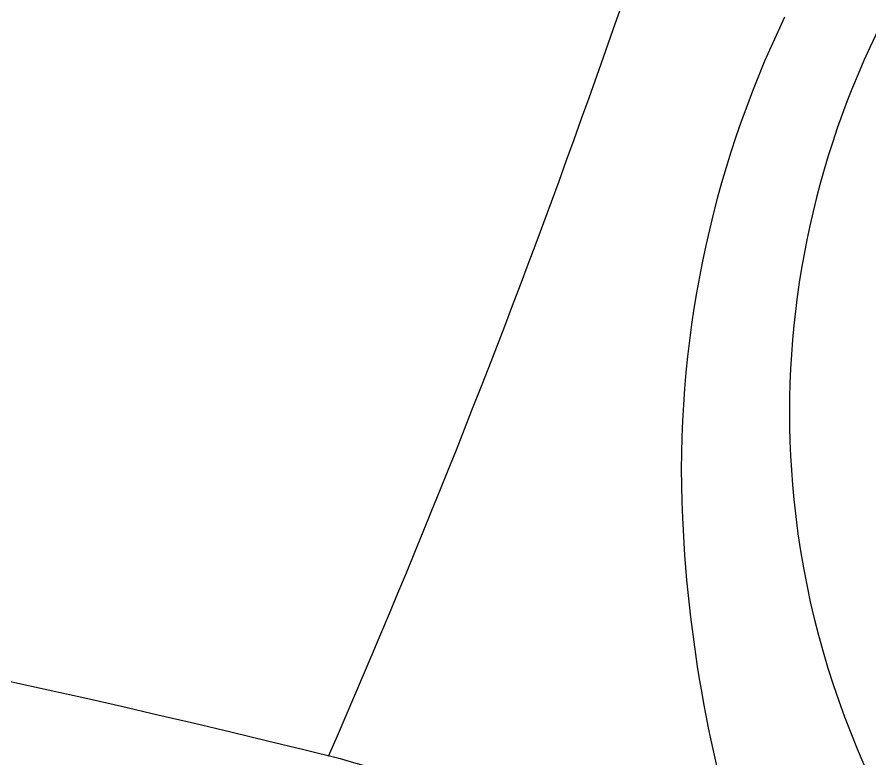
# Model space of a CAD drawing. Extents: x 1075 to 1144, y 510 to 635.
# Drawn here: x 1101.023 to 1104.117, y 555.911 to 558.602 of the extents above; entities that cross this region are included whole.
import ezdxf

# ---------------------------------------------------------------- set-up
doc = ezdxf.new("R2010")
doc.units = 0
doc.header["$MEASUREMENT"] = 0
doc.layers.add('1', color=4, linetype='Continuous')

# ---------------------------------------------------------------- blocks, each defined once
blk = doc.blocks.new('19 HS TX')
at = {"layer": '1', "linetype": 'Continuous'}
blk.add_arc((11.4894, 55.8223), 56.9924, 278.00767, 351.99168, dxfattribs=at)
at = {"layer": '1', "color": 2, "linetype": 'Continuous'}
for centre, radius, start, end in [((-7.5551, 50.957), 37.0426, 340.37505, 353.3503), ((52.3338, 27.5789), 26.4319, 138.37816, 155.1216), ((31.2112, 37.3741), 3.1486, 155.1216, 185.7438), ((-7.8684, 51.0687), 37.3752, 336.43726, 340.37505), ((31.2138, 37.3743), 3.1512, 185.7438, 222.0762)]:
    blk.add_arc(centre, radius, start, end, dxfattribs=at)
at = {"layer": '1', "color": 3, "linetype": 'Continuous'}
for centre, radius, start, end in [((11.4894, 55.8223), 56.4617, 281.14235, 348.857), ((31.468, 37.1632), 3.7978, 154.3231, 182.5863), ((15.6525, -7.2423), 44.6796, 76.0376, 98.31623), ((32.6101, 37.2148), 4.941, 182.5863, 199.357), ((23.2662, 24.8397), 11.7139, 66.43961, 74.3146)]:
    blk.add_arc(centre, radius, start, end, dxfattribs=at)

msp = doc.modelspace()

# ---------------------------------------------------------------- block references
at = {"layer": '1'}
msp.add_blockref('19 HS TX', (1075.7625, 519.7937), dxfattribs=at)

doc.saveas('drawing.dxf')
